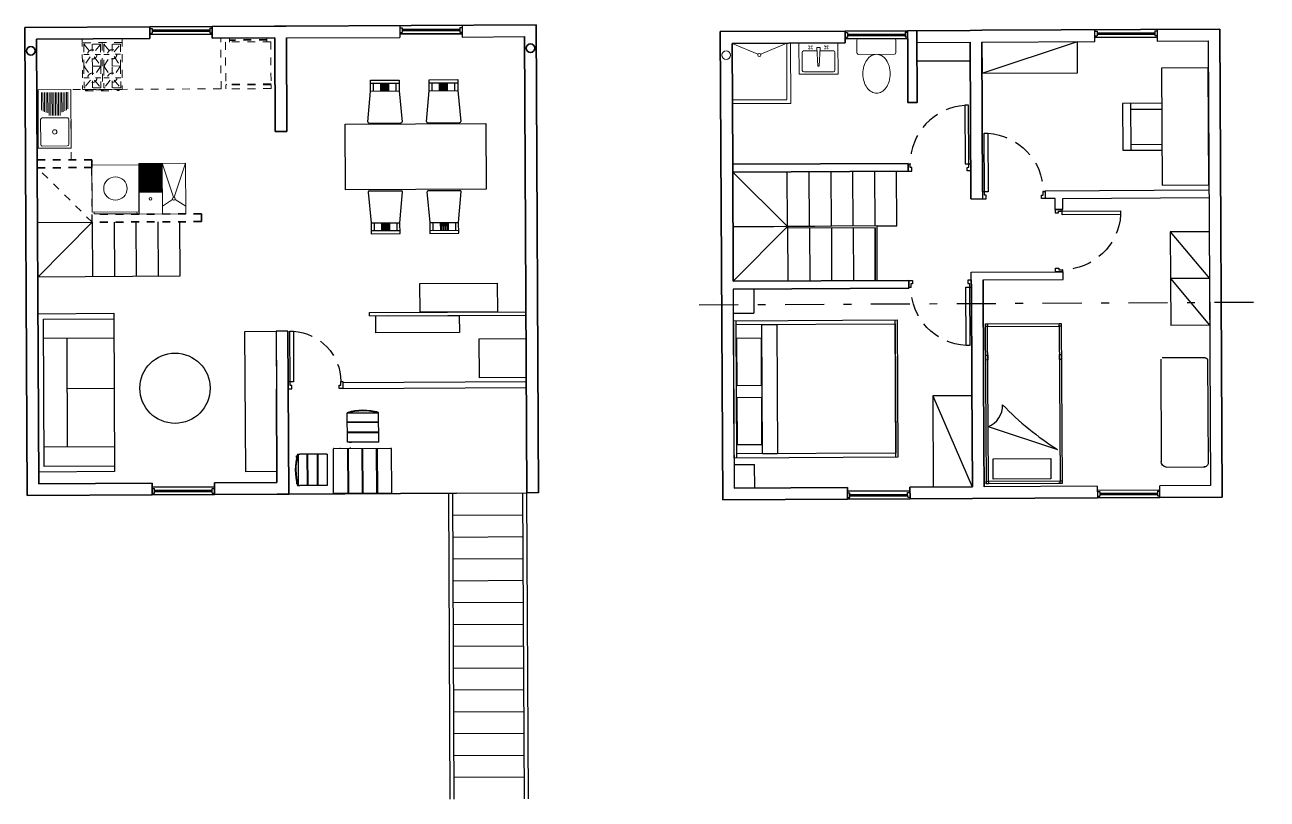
# Model space of a CAD drawing. Header units: inches. Extents: x 18.4 to 63.1, y 4.2 to 49.5.
# Drawn here: x 25.11 to 41.02, y 4.23 to 14.15 of the extents above; entities that cross this region are included whole.
import ezdxf

# ---------------------------------------------------------------- set-up
doc = ezdxf.new("R2010")
doc.units = ezdxf.units.IN
doc.header["$MEASUREMENT"] = 0
doc.linetypes.add('DASHDOT', pattern=[1, 0.5, -0.25, 0, -0.25])
doc.linetypes.add('HIDDEN', pattern=[0.375, 0.25, -0.125])
for name, color, linetype, lineweight in [('A-DOOR-FULL', 4, 'Continuous', 25), ('A-FLOR-LEVL', 7, 'Continuous', 35), ('A-FLOR-STRS', 4, 'Continuous', 25), ('A-FURN', 8, 'Continuous', 18), ('A-GLAZ-FULL', 4, 'Continuous', 25), ('A-WALL-FULL-EXTR', 7, 'Continuous', 35), ('A-WALL-FULL-INTR', 7, 'Continuous', 35)]:
    doc.layers.add(name, color=color, linetype=linetype, lineweight=lineweight)

# ---------------------------------------------------------------- blocks, each defined once
blk = doc.blocks.new('LAVADORA-PL')
for p, q in [((0, 0), (0, 0.6)), ((0, 0.6), (0.6, 0.6)), ((0.6, 0.6), (0.6, 0)), ((0.625, 0.575), (0.625, 0.025)), ((0.6, 0), (0, 0))]:
    blk.add_line(p, q)
for points in [[(0.6, 0.575), (0.625, 0.575)], [(0.6, 0.025), (0.625, 0.025)]]:
    blk.add_lwpolyline(points)
blk.add_circle((0.3, 0.3), 0.15)
blk = doc.blocks.new('DOOR-65')
for points in [[(-0.07, 0.74), (-0.07, 0.09), (-0.025, 0.09), (-0.025, 0.74), (-0.07, 0.74)], [(-0.675, 0.09), (-0.7, 0.09), (-0.7, 0), (-0.655, 0), (-0.655, 0.045), (-0.675, 0.045), (-0.675, 0.09)], [(-0.025, 0.09), (0, 0.09), (0, 0), (-0.045, 0), (-0.045, 0.045), (-0.025, 0.045), (-0.025, 0.09)]]:
    blk.add_lwpolyline(points)
at = {"linetype": 'HIDDEN'}
blk.add_arc((-0.022, 0.089), 0.653, 94.2076, 179.8995, dxfattribs=at)
blk = doc.blocks.new('INOD')
for p, q in [((0.23, 0), (-0.23, 0)), ((-0.25, -0.02), (-0.25, -0.18)), ((0.25, -0.18), (0.25, -0.02)), ((-0.23, -0.2), (0.23, -0.2))]:
    blk.add_line(p, q)
blk.add_lwpolyline([(-0.175, -0.45, 0.07067), (-0.161, -0.549, 0.082314), (-0.124, -0.627, 0.106842), (-0.063, -0.683, 0.13438), (0, -0.7, 0.13438), (0.063, -0.683, 0.106842), (0.124, -0.627, 0.082314), (0.161, -0.549, 0.07067), (0.175, -0.45, 0.07067), (0.161, -0.351, 0.082314), (0.124, -0.273, 0.106842), (0.063, -0.217, 0.13438), (0, -0.2, 0.13438), (-0.063, -0.217, 0.106842), (-0.124, -0.273, 0.082314), (-0.161, -0.351, 0.07067)], format="xyb", close=True)
for centre, start, end in [((-0.23, -0.02), 90, 180), ((0.23, -0.02), 0, 90), ((-0.23, -0.18), 180, 270), ((0.23, -0.18), 270, 0)]:
    blk.add_arc(centre, 0.02, start, end)
blk = doc.blocks.new('DOOR-75')
for points in [[(-0.07, 0.84), (-0.07, 0.09), (-0.025, 0.09), (-0.025, 0.84), (-0.07, 0.84)], [(-0.775, 0.09), (-0.8, 0.09), (-0.8, 0), (-0.755, 0), (-0.755, 0.045), (-0.775, 0.045), (-0.775, 0.09)], [(-0.025, 0.09), (0, 0.09), (0, 0), (-0.045, 0), (-0.045, 0.045), (-0.025, 0.045), (-0.025, 0.09)]]:
    blk.add_lwpolyline(points)
at = {"linetype": 'HIDDEN'}
blk.add_arc((-0.023, 0.089), 0.752, 93.6181, 179.9249, dxfattribs=at)

msp = doc.modelspace()

# ---------------------------------------------------------------- linework, layer by layer
for p, q in [((29.91, 14.14), (29.911, 13.99)), ((30.71, 14.144), (30.711, 13.994)), ((38.813, 13.941), (38.813, 14.091)), ((39.613, 14.095), (39.613, 13.945)), ((28.458, 13.987), (29.911, 13.99)), ((30.711, 13.994), (31.508, 14.003)), ((37.369, 13.533), (38.591, 13.939)), ((29.534, 13.405), (29.904, 13.406)), ((29.574, 13.305), (29.574, 13.405)), ((29.669, 13.305), (29.669, 13.405)), ((29.679, 13.305), (29.679, 13.405)), ((29.699, 13.305), (29.699, 13.405)), ((29.709, 13.305), (29.709, 13.405)), ((29.729, 13.306), (29.729, 13.406)), ((29.739, 13.306), (29.739, 13.406)), ((29.759, 13.306), (29.759, 13.406)), ((29.769, 13.306), (29.769, 13.406)), ((29.864, 13.306), (29.864, 13.406)), ((30.285, 13.409), (30.655, 13.411)), ((30.326, 13.309), (30.325, 13.409)), ((30.421, 13.309), (30.42, 13.409)), ((30.431, 13.309), (30.43, 13.409)), ((30.451, 13.309), (30.45, 13.409)), ((30.461, 13.31), (30.46, 13.41)), ((30.481, 13.31), (30.48, 13.41)), ((30.491, 13.31), (30.49, 13.41)), ((30.511, 13.31), (30.51, 13.41)), ((30.521, 13.31), (30.52, 13.41)), ((30.616, 13.31), (30.615, 13.41)), ((29.503, 12.91), (29.534, 13.305)), ((29.534, 13.305), (29.904, 13.306)), ((29.904, 13.306), (29.94, 12.911)), ((30.254, 12.914), (30.286, 13.309)), ((30.286, 13.309), (30.656, 13.311)), ((30.656, 13.311), (30.692, 12.916)), ((34.17, 13.191), (34.87, 13.195)), ((34.921, 13.145), (34.171, 13.141)), ((39.271, 13.146), (39.274, 12.546)), ((29.517, 12.894), (29.926, 12.897)), ((30.268, 12.899), (30.678, 12.901)), ((39.273, 12.621), (39.673, 12.623)), ((29.507, 12.01), (29.543, 11.615)), ((29.521, 12.025), (29.931, 12.027)), ((29.913, 11.617), (29.945, 12.012)), ((30.259, 12.013), (30.294, 11.619)), ((30.273, 12.029), (30.682, 12.031)), ((30.664, 11.621), (30.696, 12.016)), ((38.176, 12.027), (40.276, 12.038)), ((38.176, 12.027), (38.177, 12.017)), ((38.405, 11.929), (40.277, 11.938)), ((37.227, 11.923), (37.377, 11.923)), ((38.305, 11.928), (38.177, 11.927)), ((38.305, 11.788), (38.405, 11.788)), ((30.294, 11.619), (30.664, 11.621)), ((30.334, 11.619), (30.335, 11.519)), ((30.429, 11.619), (30.43, 11.519)), ((30.439, 11.62), (30.44, 11.52)), ((30.459, 11.62), (30.46, 11.52)), ((30.469, 11.62), (30.47, 11.52)), ((30.489, 11.62), (30.49, 11.52)), ((30.499, 11.62), (30.5, 11.52)), ((30.519, 11.62), (30.52, 11.52)), ((30.529, 11.62), (30.53, 11.52)), ((30.624, 11.62), (30.625, 11.52)), ((29.543, 11.615), (29.913, 11.617)), ((29.543, 11.515), (29.913, 11.517)), ((29.583, 11.615), (29.583, 11.515)), ((29.678, 11.616), (29.678, 11.516)), ((29.688, 11.616), (29.688, 11.516)), ((29.708, 11.616), (29.708, 11.516)), ((29.718, 11.616), (29.718, 11.516)), ((29.738, 11.616), (29.738, 11.516)), ((29.748, 11.616), (29.748, 11.516)), ((29.768, 11.616), (29.768, 11.516)), ((29.778, 11.616), (29.778, 11.516)), ((29.873, 11.617), (29.873, 11.517)), ((30.295, 11.519), (30.665, 11.521)), ((34.183, 10.766), (34.196, 8.216)), ((33.93, 10.633), (33.93, 10.633)), ((29.76, 10.424), (30.602, 10.429)), ((26.248, 10.136), (25.348, 10.131)), ((25.655, 8.743), (25.648, 10.133)), ((31.531, 9.578), (29.181, 9.566)), ((26.251, 9.491), (25.651, 9.488)), ((28.481, 9.487), (28.526, 9.487)), ((29.181, 9.491), (31.531, 9.503)), ((29.638, 9.177), (29.238, 9.175)), ((29.258, 9.193), (29.258, 9.188)), ((29.258, 9.193), (29.28, 9.193)), ((29.598, 9.195), (29.618, 9.195)), ((29.618, 9.195), (29.618, 9.189)), ((29.64, 8.804), (29.638, 9.184)), ((29.638, 9.064), (29.238, 9.062)), ((29.639, 9.054), (29.239, 9.052)), ((29.639, 8.934), (29.239, 8.932)), ((29.639, 8.924), (29.239, 8.922)), ((29.399, 9.053), (29.398, 9.063)), ((29.399, 8.923), (29.399, 8.933)), ((29.479, 9.053), (29.478, 9.063)), ((29.479, 8.923), (29.479, 8.933)), ((29.26, 8.802), (29.29, 8.802)), ((26.255, 8.746), (25.355, 8.741)), ((28.589, 8.628), (28.595, 8.628)), ((28.589, 8.608), (28.589, 8.628)), ((28.6, 8.648), (28.63, 8.648)), ((28.607, 8.648), (28.609, 8.248)), ((28.98, 8.65), (28.63, 8.648)), ((28.72, 8.648), (28.722, 8.248)), ((28.73, 8.648), (28.732, 8.248)), ((28.85, 8.649), (28.852, 8.249)), ((28.86, 8.649), (28.862, 8.249)), ((29.152, 8.724), (29.142, 8.724)), ((29.24, 8.725), (29.243, 8.145)), ((29.25, 8.725), (29.253, 8.145)), ((29.282, 8.725), (29.272, 8.725)), ((29.425, 8.726), (29.428, 8.146)), ((29.435, 8.726), (29.438, 8.146)), ((29.61, 8.727), (29.613, 8.147)), ((29.62, 8.727), (29.623, 8.147)), ((28.731, 8.488), (28.721, 8.488)), ((28.861, 8.489), (28.851, 8.489)), ((29.251, 8.475), (29.241, 8.475)), ((29.436, 8.476), (29.426, 8.476)), ((29.621, 8.477), (29.611, 8.477)), ((28.591, 8.268), (28.591, 8.29)), ((28.722, 8.408), (28.732, 8.408)), ((28.852, 8.409), (28.862, 8.409)), ((29.252, 8.395), (29.242, 8.395)), ((29.437, 8.396), (29.427, 8.396)), ((29.622, 8.397), (29.612, 8.397)), ((28.591, 8.268), (28.597, 8.268)), ((28.602, 8.248), (28.632, 8.248)), ((31.688, 8.154), (31.538, 8.153)), ((38.846, 8.24), (38.847, 8.09)), ((38.846, 8.19), (39.646, 8.194)), ((39.647, 8.094), (39.646, 8.244))]:
    msp.add_line(p, q)
at = {"color": 6}
for p, q in [((40.281, 11.502), (39.781, 11.5)), ((39.781, 11.5), (39.784, 10.9)), ((39.781, 11.5), (40.283, 10.902)), ((40.281, 11.502), (40.284, 10.902)), ((40.284, 10.902), (39.784, 10.9)), ((40.284, 10.902), (39.784, 10.9)), ((39.784, 10.9), (40.285, 10.302)), ((39.784, 10.899), (39.787, 10.299)), ((40.284, 10.902), (40.287, 10.302)), ((34.444, 10.767), (34.446, 10.459)), ((34.185, 10.36), (36.283, 10.37)), ((34.194, 8.599), (34.185, 10.36)), ((34.186, 10.456), (34.446, 10.458)), ((34.227, 8.599), (34.218, 10.36)), ((36.267, 8.61), (36.258, 10.37)), ((36.283, 10.37), (36.292, 8.61)), ((40.287, 10.302), (39.787, 10.299)), ((37.238, 9.399), (36.738, 9.396)), ((36.74, 9.398), (36.744, 8.228)), ((36.74, 9.396), (37.244, 8.231)), ((37.447, 9.003), (38.336, 8.708)), ((36.292, 8.61), (34.194, 8.599)), ((34.196, 8.516), (34.456, 8.518)), ((34.457, 8.218), (34.456, 8.518)), ((37.244, 8.231), (36.744, 8.228)), ((38.395, 8.273), (38.345, 8.273)), ((38.345, 8.273), (38.345, 8.273))]:
    msp.add_line(p, q, dxfattribs=at)
at = {"color": 2, "linetype": 'DASHDOT'}
msp.add_line((33.746, 10.564), (41.022, 10.601), dxfattribs=at)
at = {"color": 1}
for p, q in [((40.223, 9.887), (39.676, 9.884)), ((39.659, 9.866), (39.666, 8.553)), ((40.259, 9.853), (40.266, 8.537)), ((39.666, 8.484), (39.666, 8.484)), ((39.728, 8.484), (40.222, 8.487))]:
    msp.add_line(p, q, dxfattribs=at)
for points in [[(36.534, 13.929), (37.217, 13.932)], [(37.367, 13.933), (38.813, 13.941)], [(37.367, 13.933), (37.369, 13.533), (38.593, 13.539), (38.591, 13.939)], [(39.613, 13.945), (40.267, 13.948), (40.283, 10.798)], [(40.268, 13.602), (39.668, 13.598), (39.676, 12.098), (40.276, 12.102), (40.268, 13.602)], [(29.534, 13.305), (29.534, 13.445), (29.904, 13.446), (29.904, 13.306)], [(30.286, 13.309), (30.285, 13.449), (30.655, 13.451), (30.656, 13.311)], [(39.671, 13.148), (39.171, 13.146), (39.174, 12.546), (39.674, 12.548)], [(39.271, 13.071), (39.671, 13.073)], [(29.212, 12.878), (31.012, 12.887), (31.017, 12.047), (29.217, 12.038), (29.212, 12.878)], [(38.305, 11.788), (38.305, 11.928)], [(38.405, 11.788), (38.405, 11.929)], [(30.294, 11.619), (30.295, 11.479), (30.665, 11.481), (30.664, 11.621)], [(29.543, 11.615), (29.544, 11.475), (29.914, 11.477), (29.913, 11.617)], [(37.232, 10.882), (37.232, 10.982), (38.409, 10.988), (38.409, 10.988)], [(37.382, 10.884), (38.41, 10.89), (38.409, 10.988)], [(30.169, 10.839), (31.159, 10.844), (31.161, 10.474), (30.171, 10.469), (30.169, 10.839)], [(40.283, 10.798), (40.296, 8.248), (39.646, 8.244)], [(26.257, 8.426), (25.287, 8.421), (25.276, 10.451), (26.246, 10.456), (26.257, 8.426)], [(26.256, 8.496), (25.356, 8.491), (25.347, 10.381), (26.247, 10.386)], [(29.523, 10.423), (29.523, 10.465), (31.526, 10.476)], [(29.523, 10.423), (29.523, 10.423), (31.526, 10.433)], [(30.674, 10.209), (29.604, 10.204), (29.603, 10.424), (30.673, 10.429), (30.674, 10.209)], [(28.327, 10.226), (28.337, 8.426), (27.937, 8.424), (27.927, 10.224), (28.327, 10.226)], [(28.477, 10.227), (28.327, 10.226), (28.331, 9.486)], [(31.528, 10.133), (31.53, 9.633), (30.93, 9.63), (30.928, 10.13), (31.528, 10.133)], [(29.64, 8.804), (29.24, 8.802), (29.238, 9.182)], [(28.98, 8.65), (28.982, 8.25), (28.632, 8.248)], [(29.063, 8.149), (29.06, 8.719)], [(29.066, 8.724), (29.795, 8.728)], [(29.8, 8.723), (29.803, 8.152)], [(29.798, 8.148), (29.069, 8.144)], [(38.846, 8.24), (37.396, 8.233)]]:
    msp.add_lwpolyline(points)
at = {"color": 6}
for points in [[(36.266, 8.663), (34.227, 8.653), (34.219, 10.311), (36.258, 10.321)], [(34.748, 8.655), (34.557, 8.654), (34.548, 10.313), (34.739, 10.314)], [(37.425, 8.268), (37.414, 10.321), (38.385, 10.326), (38.395, 8.273)], [(37.414, 10.287), (37.414, 10.321), (37.441, 10.321), (37.441, 10.287)], [(37.451, 8.301), (37.441, 10.287), (38.358, 10.291), (38.369, 8.306)], [(38.358, 10.291), (38.358, 10.325), (38.385, 10.326), (38.385, 10.292)], [(34.542, 9.53), (34.232, 9.528), (34.229, 10.138), (34.539, 10.14)], [(37.416, 9.857), (37.416, 9.921), (37.442, 9.921), (37.443, 9.858)], [(38.361, 9.862), (38.36, 9.926), (38.387, 9.926), (38.387, 9.862)], [(34.546, 8.769), (34.236, 8.768), (34.233, 9.378), (34.543, 9.379)], [(37.512, 8.331), (37.511, 8.59), (38.25, 8.594), (38.252, 8.334)], [(37.424, 8.268), (37.424, 8.301), (37.451, 8.302), (37.451, 8.268)], [(38.369, 8.273), (38.369, 8.307), (38.395, 8.307), (38.395, 8.273)]]:
    msp.add_lwpolyline(points, close=True, dxfattribs=at)
at = {"color": 1}
for points in [[(40.223, 9.887, -0.40425), (40.259, 9.853, -0.017071), (40.259, 9.851, 0.12893)], [(39.728, 8.484, -0.386183), (39.666, 8.557, -69.573669)], [(40.266, 8.537, -0.451434), (40.209, 8.487, -0.036962)]]:
    msp.add_lwpolyline(points, format="xyb", dxfattribs=at)
msp.add_circle((27.031, 9.495), 0.45)
for centre, radius, start, end in [((29.519, 12.911), 0.0168, 184.0197, 260.7482), ((29.923, 12.913), 0.0168, 279.8402, 354.3317), ((30.271, 12.915), 0.0168, 184.0197, 260.7482), ((30.675, 12.917), 0.0168, 279.8402, 354.3317), ((29.524, 12.008), 0.0168, 99.8402, 176.5688), ((29.928, 12.011), 0.0168, 6.2567, 80.7482), ((30.276, 12.012), 0.0168, 99.8402, 176.5688), ((30.679, 12.014), 0.0168, 6.2567, 80.7482), ((29.441, 8.508), 0.704, 73.7794, 106.8091), ((29.441, 8.505), 0.7, 73.698, 106.8905), ((29.276, 8.451), 0.704, 163.7794, 196.8091), ((29.279, 8.451), 0.7, 163.698, 196.8905), ((29.066, 8.718), 0.00634, 97.791, 166.5837), ((29.794, 8.721), 0.00634, 14.0048, 82.7974), ((29.069, 8.15), 0.00634, 194.0048, 262.7974), ((29.797, 8.154), 0.00634, 277.791, 346.5837)]:
    msp.add_arc(centre, radius, start, end)
at = {"color": 6}
for centre, radius, start, end in [((37.339, 9.276), 0.294, 291.5432, 1.4412), ((40.424, 11.976), 3.878, 223.9662, 237.4282)]:
    msp.add_arc(centre, radius, start, end, dxfattribs=at)
at = {"layer": 'A-FLOR-LEVL'}
for p, q in [((27.507, 14.132), (26.707, 14.128)), ((27.508, 14.032), (26.708, 14.028)), ((28.457, 14.137), (31.657, 14.153)), ((30.711, 14.04), (29.911, 14.036)), ((36.416, 14.078), (35.616, 14.074)), ((37.366, 14.083), (40.416, 14.098)), ((36.416, 13.978), (35.616, 13.974)), ((39.613, 13.995), (38.813, 13.991)), ((27.538, 8.232), (26.738, 8.228)), ((27.538, 8.132), (26.738, 8.128)), ((28.488, 8.137), (30.638, 8.148)), ((36.446, 8.178), (35.646, 8.174)), ((36.447, 8.078), (35.647, 8.074))]:
    msp.add_line(p, q, dxfattribs=at)
for centre in [(25.184, 13.82), (31.584, 13.853)]:
    msp.add_circle(centre, 0.055, dxfattribs=at)
at = {"layer": 'A-FLOR-STRS', "linetype": 'HIDDEN', "ltscale": 0.001}
for q in [(25.267, 12.321), (25.967, 12.324)]:
    msp.add_line((25.97, 11.624), q, dxfattribs=at)
at = {"layer": 'A-FLOR-STRS'}
for p, q in [((34.879, 11.57), (34.175, 12.266)), ((34.879, 11.57), (34.875, 12.27)), ((35.159, 11.571), (35.155, 12.271)), ((35.439, 11.573), (35.435, 12.273)), ((35.719, 11.574), (35.715, 12.274)), ((35.999, 11.576), (35.995, 12.276)), ((36.279, 11.577), (36.275, 12.277)), ((25.27, 11.621), (25.97, 11.624)), ((25.97, 11.624), (25.974, 10.924)), ((26.25, 11.626), (26.254, 10.926)), ((26.53, 11.627), (26.534, 10.927)), ((26.81, 11.629), (26.814, 10.929)), ((27.09, 11.63), (27.094, 10.93)), ((34.179, 11.566), (35.227, 11.572)), ((34.879, 11.57), (34.179, 11.566)), ((34.879, 11.57), (34.182, 10.866)), ((34.879, 11.57), (34.882, 10.87)), ((34.879, 11.545), (34.879, 11.57)), ((35.159, 11.546), (35.162, 10.871)), ((35.439, 11.548), (35.442, 10.873)), ((35.719, 11.549), (35.722, 10.874)), ((35.999, 11.551), (36.002, 10.876)), ((36.024, 11.576), (36.279, 11.577)), ((27.094, 10.93), (25.274, 10.921)), ((30.558, 4.228), (30.538, 8.148)), ((30.588, 8.148), (31.538, 8.153)), ((30.608, 4.228), (30.588, 8.148)), ((31.508, 4.233), (31.488, 8.153)), ((31.558, 4.233), (31.538, 8.153)), ((30.59, 7.868), (31.49, 7.873)), ((30.591, 7.588), (31.491, 7.593)), ((30.592, 7.308), (31.492, 7.313)), ((30.594, 7.028), (31.494, 7.033)), ((30.595, 6.748), (31.495, 6.753)), ((30.597, 6.468), (31.497, 6.473)), ((30.598, 6.188), (31.498, 6.193)), ((30.6, 5.908), (31.5, 5.913)), ((30.601, 5.628), (31.501, 5.633)), ((30.602, 5.348), (31.502, 5.353)), ((30.604, 5.068), (31.504, 5.073)), ((30.605, 4.788), (31.505, 4.793)), ((30.607, 4.508), (31.507, 4.513))]:
    msp.add_line(p, q, dxfattribs=at)
at = {"layer": 'A-FLOR-STRS', "linetype": 'DASHDOT', "ltscale": 15}
msp.add_line((25.97, 11.624), (25.274, 10.921), dxfattribs=at)
at = {"layer": 'A-FLOR-STRS'}
for points in [[(36.027, 10.876), (36.024, 11.576), (34.879, 11.57)], [(36.002, 10.876), (35.999, 11.551), (34.879, 11.545)]]:
    msp.add_lwpolyline(points, dxfattribs=at)
at = {"layer": 'A-FURN', "linetype": 'HIDDEN', "ltscale": 0.001}
for p, q in [((25.842, 13.974), (25.846, 13.324)), ((26.353, 13.926), (25.843, 13.924)), ((26.078, 13.905), (25.863, 13.904)), ((25.863, 13.904), (25.945, 13.804)), ((25.863, 13.904), (25.864, 13.624)), ((25.971, 13.814), (25.97, 13.904)), ((26.078, 13.901), (25.996, 13.804)), ((26.078, 13.905), (26.079, 13.625)), ((26.098, 13.925), (26.101, 13.325)), ((26.333, 13.906), (26.118, 13.905)), ((26.118, 13.905), (26.2, 13.805)), ((26.118, 13.905), (26.119, 13.601)), ((26.226, 13.815), (26.225, 13.906)), ((26.251, 13.806), (26.333, 13.906)), ((26.333, 13.906), (26.334, 13.626)), ((26.352, 13.976), (26.356, 13.326)), ((27.621, 13.333), (27.618, 13.983)), ((28.258, 13.936), (27.678, 13.933)), ((27.678, 13.933), (27.681, 13.393)), ((28.208, 13.986), (27.728, 13.983)), ((27.728, 13.983), (27.728, 13.933)), ((28.208, 13.966), (27.728, 13.963)), ((28.208, 13.956), (27.728, 13.953)), ((28.208, 13.986), (28.208, 13.936)), ((28.258, 13.936), (28.261, 13.396)), ((25.863, 13.774), (25.931, 13.774)), ((25.945, 13.744), (25.864, 13.624)), ((25.972, 13.624), (25.971, 13.735)), ((25.996, 13.744), (26.079, 13.625)), ((26.01, 13.774), (26.078, 13.775)), ((26.118, 13.775), (26.186, 13.775)), ((26.119, 13.625), (26.2, 13.745)), ((26.227, 13.626), (26.226, 13.736)), ((26.251, 13.746), (26.334, 13.626)), ((26.265, 13.776), (26.333, 13.776)), ((26.079, 13.625), (25.864, 13.624)), ((25.864, 13.624), (25.947, 13.504)), ((25.864, 13.624), (25.866, 13.344)), ((25.972, 13.514), (25.972, 13.624)), ((26.079, 13.625), (25.998, 13.504)), ((26.079, 13.625), (26.081, 13.345)), ((26.334, 13.626), (26.119, 13.625)), ((26.119, 13.625), (26.202, 13.505)), ((26.119, 13.605), (26.121, 13.345)), ((26.227, 13.515), (26.227, 13.626)), ((26.334, 13.626), (26.253, 13.506)), ((26.334, 13.626), (26.336, 13.346)), ((25.865, 13.474), (25.933, 13.474)), ((25.947, 13.444), (25.866, 13.344)), ((25.973, 13.344), (25.973, 13.435)), ((25.998, 13.444), (26.081, 13.345)), ((26.012, 13.474), (26.08, 13.475)), ((26.12, 13.475), (26.188, 13.475)), ((26.202, 13.445), (26.121, 13.345)), ((26.228, 13.346), (26.228, 13.436)), ((26.253, 13.446), (26.336, 13.346)), ((26.267, 13.476), (26.335, 13.476)), ((28.261, 13.396), (27.681, 13.393)), ((28.261, 13.386), (27.681, 13.383)), ((27.681, 13.383), (27.681, 13.333)), ((27.691, 13.393), (27.691, 13.383)), ((28.251, 13.396), (28.251, 13.386)), ((28.261, 13.386), (28.261, 13.336)), ((27.621, 13.333), (25.696, 13.323)), ((25.696, 13.323), (25.7, 12.423)), ((26.356, 13.326), (25.846, 13.324)), ((26.081, 13.345), (25.866, 13.344)), ((26.336, 13.346), (26.121, 13.345)), ((28.261, 13.336), (27.681, 13.333))]:
    msp.add_line(p, q, dxfattribs=at)
at = {"layer": 'A-FURN'}
for p, q in [((34.499, 13.776), (34.167, 13.916)), ((34.536, 13.776), (34.867, 13.92)), ((34.867, 13.92), (34.87, 13.195)), ((34.917, 13.92), (34.921, 13.145)), ((35.023, 13.921), (35.025, 13.521)), ((35.525, 13.523), (35.523, 13.923)), ((35.064, 13.799), (35.066, 13.569)), ((35.256, 13.82), (35.084, 13.819)), ((35.464, 13.821), (35.292, 13.82)), ((35.485, 13.571), (35.484, 13.801)), ((35.086, 13.549), (35.466, 13.551)), ((35.025, 13.521), (35.525, 13.523)), ((25.276, 13.321), (25.696, 13.323)), ((25.279, 12.571), (25.276, 13.321)), ((25.319, 13.287), (25.32, 13.058)), ((25.339, 13.287), (25.34, 13.047)), ((25.359, 13.287), (25.36, 13.038)), ((25.379, 13.287), (25.38, 13.03)), ((25.399, 13.287), (25.4, 13.024)), ((25.419, 13.287), (25.42, 12.992)), ((25.439, 13.288), (25.44, 12.992)), ((25.459, 13.288), (25.46, 12.992)), ((25.479, 13.288), (25.48, 12.992)), ((25.499, 13.288), (25.5, 12.992)), ((25.519, 13.288), (25.52, 12.992)), ((25.539, 13.288), (25.54, 12.992)), ((25.559, 13.288), (25.56, 12.992)), ((25.579, 13.288), (25.58, 13.032)), ((25.599, 13.288), (25.6, 13.04)), ((25.619, 13.288), (25.62, 13.05)), ((25.639, 13.289), (25.64, 13.061)), ((25.659, 13.289), (25.66, 13.075)), ((25.699, 12.573), (25.696, 13.323)), ((25.309, 12.94), (25.311, 12.62)), ((25.329, 12.96), (25.649, 12.962)), ((25.669, 12.942), (25.671, 12.622)), ((25.279, 12.571), (25.699, 12.573)), ((25.331, 12.6), (25.651, 12.602)), ((26.566, 12.377), (27.166, 12.38)), ((26.57, 11.727), (26.566, 12.377)), ((26.566, 12.368), (26.866, 12.37)), ((26.566, 12.358), (26.866, 12.36)), ((26.566, 12.348), (26.866, 12.35)), ((26.567, 12.338), (26.867, 12.34)), ((26.567, 12.328), (26.867, 12.33)), ((26.567, 12.318), (26.867, 12.32)), ((26.567, 12.308), (26.867, 12.31)), ((26.567, 12.298), (26.867, 12.3)), ((26.567, 12.288), (26.867, 12.29)), ((26.567, 12.278), (26.867, 12.28)), ((26.567, 12.278), (26.867, 12.28)), ((26.567, 12.268), (26.867, 12.27)), ((26.567, 12.258), (26.867, 12.26)), ((27.01, 11.943), (26.866, 12.379)), ((26.87, 11.729), (26.866, 12.379)), ((27.021, 11.943), (27.166, 12.38)), ((27.166, 12.38), (27.17, 11.73)), ((26.567, 12.248), (26.867, 12.25)), ((26.567, 12.238), (26.867, 12.24)), ((26.567, 12.228), (26.867, 12.23)), ((26.567, 12.218), (26.867, 12.22)), ((26.567, 12.208), (26.867, 12.21)), ((26.567, 12.198), (26.867, 12.2)), ((26.567, 12.198), (26.867, 12.2)), ((26.567, 12.188), (26.867, 12.19)), ((26.567, 12.188), (26.867, 12.19)), ((26.567, 12.178), (26.867, 12.18)), ((26.567, 12.178), (26.867, 12.18)), ((26.567, 12.168), (26.867, 12.17)), ((26.567, 12.168), (26.867, 12.17)), ((26.567, 12.158), (26.867, 12.16)), ((26.567, 12.158), (26.867, 12.16)), ((26.567, 12.148), (26.867, 12.15)), ((26.568, 12.138), (26.868, 12.14)), ((26.568, 12.128), (26.868, 12.13)), ((26.568, 12.118), (26.868, 12.12)), ((26.568, 12.108), (26.868, 12.11)), ((26.568, 12.098), (26.868, 12.1)), ((26.568, 12.088), (26.868, 12.09)), ((26.568, 12.078), (26.868, 12.08)), ((26.568, 12.068), (26.868, 12.07)), ((26.568, 12.058), (26.868, 12.06)), ((26.568, 12.048), (26.868, 12.05)), ((26.568, 12.038), (26.868, 12.04)), ((26.568, 12.028), (26.868, 12.03)), ((26.568, 12.018), (26.868, 12.02)), ((26.568, 12.008), (26.868, 12.01)), ((27, 11.915), (26.869, 11.829)), ((27.031, 11.916), (27.169, 11.83)), ((27.17, 11.73), (26.57, 11.727))]:
    msp.add_line(p, q, dxfattribs=at)
at = {"layer": 'A-FURN', "const_width": 0.005}
for points in [[(35.163, 13.882, 1), (35.148, 13.882, 1)], [(35.163, 13.847, -1), (35.148, 13.847, -1)], [(35.161, 13.865, 1), (35.186, 13.865, 1)], [(35.191, 13.889, 1), (35.191, 13.874, 1)], [(35.192, 13.841, -1), (35.192, 13.856, -1)], [(35.363, 13.883, 1), (35.348, 13.883, 1)], [(35.363, 13.848, -1), (35.348, 13.848, -1)], [(35.361, 13.866, 1), (35.386, 13.866, 1)], [(35.391, 13.89, 1), (35.391, 13.875, 1)], [(35.392, 13.842, -1), (35.392, 13.857, -1)]]:
    msp.add_lwpolyline(points, format="xyb", close=True, dxfattribs=at)
at = {"layer": 'A-FURN'}
msp.add_lwpolyline([(35.265, 13.625), (35.285, 13.625), (35.294, 13.865), (35.254, 13.865)], close=True, dxfattribs=at)
at = {"layer": 'A-FURN', "linetype": 'HIDDEN', "ltscale": 0.001}
msp.add_lwpolyline([(26.317, 13.323), (25.885, 13.32), (25.885, 13.307), (26.317, 13.31)], close=True, dxfattribs=at)
for centre in [(25.971, 13.774), (26.226, 13.776), (25.972, 13.474), (26.227, 13.476)]:
    msp.add_circle(centre, 0.0594, dxfattribs=at)
at = {"layer": 'A-FURN'}
for centre, radius in [((34.092, 13.766), 0.055), ((34.517, 13.768), 0.02), ((25.49, 12.781), 0.0284), ((26.716, 11.924), 0.0181), ((27.016, 11.925), 0.0181)]:
    msp.add_circle(centre, radius, dxfattribs=at)
for centre, start, end in [((35.084, 13.799), 90.2942, 180.2942), ((35.464, 13.801), 0.2942, 90.2942), ((35.086, 13.569), 180.2942, 270.2942), ((35.465, 13.571), 270.2942, 0.2942), ((25.329, 12.94), 90.2942, 180.2942), ((25.649, 12.942), 0.2942, 90.2942), ((25.331, 12.62), 180.2942, 270.2942), ((25.651, 12.622), 270.2942, 0.2942)]:
    msp.add_arc(centre, 0.02, start, end, dxfattribs=at)
at = {"layer": 'A-GLAZ-FULL'}
for p, q in [((26.707, 14.108), (26.737, 14.108)), ((26.708, 14.048), (26.738, 14.048)), ((26.738, 14.088), (27.478, 14.092)), ((26.738, 14.078), (27.478, 14.082)), ((26.738, 14.068), (27.478, 14.072)), ((27.477, 14.112), (27.507, 14.112)), ((27.478, 14.052), (27.508, 14.052)), ((29.91, 14.116), (29.94, 14.116)), ((29.911, 14.056), (29.941, 14.056)), ((29.941, 14.096), (30.681, 14.099)), ((29.941, 14.086), (30.681, 14.089)), ((29.941, 14.076), (30.681, 14.079)), ((30.68, 14.119), (30.71, 14.12)), ((30.681, 14.059), (30.711, 14.06)), ((35.616, 14.054), (35.646, 14.054)), ((35.646, 14.034), (36.386, 14.038)), ((35.646, 14.024), (36.386, 14.028)), ((35.646, 14.014), (36.386, 14.018)), ((36.386, 14.058), (36.416, 14.058)), ((38.813, 14.071), (38.843, 14.071)), ((38.813, 14.011), (38.843, 14.011)), ((38.843, 14.051), (39.583, 14.055)), ((38.843, 14.041), (39.583, 14.045)), ((38.843, 14.031), (39.583, 14.035)), ((39.583, 14.075), (39.613, 14.075)), ((39.583, 14.015), (39.613, 14.015)), ((35.616, 13.994), (35.646, 13.994)), ((36.386, 13.998), (36.416, 13.998)), ((26.738, 8.208), (26.768, 8.208)), ((26.738, 8.148), (26.768, 8.148)), ((26.768, 8.188), (27.508, 8.192)), ((26.768, 8.178), (27.508, 8.182)), ((26.768, 8.168), (27.508, 8.172)), ((27.508, 8.212), (27.538, 8.212)), ((27.508, 8.152), (27.538, 8.152)), ((35.646, 8.154), (35.676, 8.154)), ((35.676, 8.134), (36.416, 8.138)), ((35.676, 8.124), (36.416, 8.128)), ((35.677, 8.114), (36.417, 8.118)), ((36.416, 8.158), (36.446, 8.158)), ((38.847, 8.171), (38.877, 8.171)), ((38.877, 8.151), (39.617, 8.155)), ((38.877, 8.141), (39.617, 8.145)), ((38.877, 8.131), (39.617, 8.135)), ((39.617, 8.175), (39.647, 8.175)), ((35.647, 8.094), (35.677, 8.094)), ((36.417, 8.098), (36.447, 8.098)), ((38.847, 8.111), (38.877, 8.111)), ((39.617, 8.115), (39.647, 8.115))]:
    msp.add_line(p, q, dxfattribs=at)
at = {"layer": 'A-GLAZ-FULL', "ltscale": 0.001}
for p, q in [((26.737, 14.108), (26.738, 14.048)), ((27.477, 14.112), (27.478, 14.052)), ((29.94, 14.116), (29.941, 14.056)), ((30.68, 14.119), (30.681, 14.059)), ((35.646, 14.054), (35.646, 13.994)), ((36.386, 14.058), (36.386, 13.998)), ((38.843, 14.071), (38.843, 14.011)), ((39.583, 14.075), (39.583, 14.015)), ((26.768, 8.148), (26.768, 8.208)), ((27.508, 8.152), (27.508, 8.212)), ((35.677, 8.094), (35.676, 8.154)), ((36.417, 8.098), (36.416, 8.158)), ((38.877, 8.171), (38.877, 8.111)), ((39.617, 8.175), (39.617, 8.115))]:
    msp.add_line(p, q, dxfattribs=at)
at = {"layer": 'A-WALL-FULL-EXTR'}
for p, q in [((25.107, 14.12), (26.707, 14.128)), ((25.138, 8.12), (25.107, 14.12)), ((26.708, 13.978), (26.707, 14.128)), ((27.507, 14.132), (28.307, 14.136)), ((27.507, 14.132), (27.508, 13.982)), ((28.307, 14.136), (28.457, 14.137)), ((31.688, 8.154), (31.657, 14.153)), ((34.016, 14.066), (35.616, 14.074)), ((34.047, 8.066), (34.016, 14.066)), ((35.617, 13.924), (35.616, 14.074)), ((37.216, 14.082), (37.366, 14.083)), ((40.447, 8.099), (40.416, 14.098)), ((25.258, 13.971), (26.708, 13.978)), ((25.287, 8.271), (25.258, 13.971)), ((27.508, 13.982), (28.308, 13.986)), ((28.314, 12.786), (28.308, 13.986)), ((28.464, 12.787), (28.458, 13.987)), ((31.538, 8.153), (31.508, 14.003)), ((34.167, 13.916), (35.617, 13.924)), ((34.175, 12.366), (34.167, 13.916)), ((37.217, 13.932), (37.227, 11.923)), ((37.377, 12.013), (37.367, 13.933)), ((28.314, 12.786), (28.464, 12.787)), ((34.182, 10.866), (34.175, 12.366)), ((37.233, 10.782), (37.232, 10.884)), ((37.383, 10.783), (37.382, 10.884)), ((37.239, 9.55), (37.233, 10.782)), ((37.393, 8.751), (37.383, 10.783)), ((28.488, 8.137), (28.477, 10.227)), ((37.246, 8.232), (37.239, 9.55)), ((28.337, 8.286), (28.331, 9.486)), ((37.396, 8.233), (37.393, 8.751)), ((25.287, 8.271), (26.737, 8.278)), ((26.738, 8.128), (26.737, 8.278)), ((27.537, 8.282), (28.337, 8.286)), ((27.538, 8.132), (27.537, 8.282)), ((25.138, 8.12), (26.738, 8.128)), ((27.538, 8.132), (28.338, 8.136)), ((28.338, 8.136), (28.488, 8.137)), ((35.646, 8.224), (34.196, 8.216)), ((35.647, 8.074), (35.646, 8.224)), ((36.446, 8.228), (37.246, 8.232)), ((36.447, 8.078), (36.446, 8.228)), ((34.047, 8.066), (35.647, 8.074)), ((36.447, 8.078), (40.447, 8.099))]:
    msp.add_line(p, q, dxfattribs=at)
at = {"layer": 'A-WALL-FULL-INTR'}
for p, q in [((36.416, 14.078), (37.216, 14.082)), ((36.417, 13.878), (36.416, 14.078)), ((36.535, 13.689), (37.218, 13.692)), ((36.425, 12.378), (34.175, 12.366)), ((36.425, 12.278), (34.175, 12.266)), ((36.425, 12.378), (36.425, 12.278)), ((36.432, 10.878), (34.182, 10.866)), ((36.433, 10.778), (34.183, 10.766))]:
    msp.add_line(p, q, dxfattribs=at)
at = {"layer": 'A-WALL-FULL-INTR', "linetype": 'HIDDEN', "ltscale": 0.001}
for p, q in [((25.966, 12.424), (25.266, 12.421)), ((25.967, 12.324), (25.966, 12.424)), ((25.967, 12.324), (25.267, 12.321)), ((27.37, 11.731), (25.97, 11.724)), ((27.37, 11.631), (25.97, 11.624)), ((27.37, 11.731), (27.37, 11.631))]:
    msp.add_line(p, q, dxfattribs=at)
at = {"layer": 'A-WALL-FULL-INTR'}
for points in [[(36.417, 13.878), (36.421, 13.156), (36.538, 13.157), (36.533, 14.079)], [(36.432, 10.878), (36.433, 10.778)]]:
    msp.add_lwpolyline(points, dxfattribs=at)

# ---------------------------------------------------------------- block references
at = {"layer": 'A-DOOR-FULL', "rotation": 0.2942336719785231}
msp.add_blockref('DOOR-75', (37.225, 12.282), dxfattribs=at)
at = {"layer": 'A-DOOR-FULL', "xscale": -1}
for name, p, rotation in [('DOOR-75', (37.377, 11.923), 0.2942336719786542), ('DOOR-75', (38.305, 11.788), 270.2942336719788), ('DOOR-75', (37.232, 10.882), 180.2942336719787), ('DOOR-65', (28.481, 9.487), 0.2942336719786542)]:
    msp.add_blockref(name, p, dxfattribs=dict(at, rotation=rotation))
at = {"layer": 'A-FURN', "xscale": -1}
for name, p, rotation in [('INOD', (36.016, 13.976), 0.2942336719786542), ('LAVADORA-PL', (26.566, 12.357), 90.29423367197866)]:
    msp.add_blockref(name, p, dxfattribs=dict(at, rotation=rotation))

doc.saveas('drawing.dxf')
